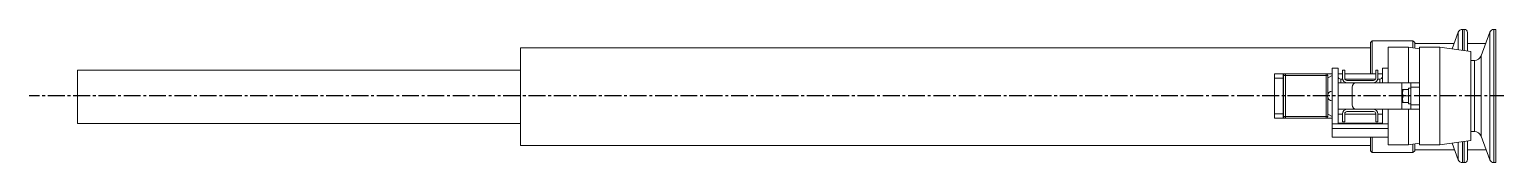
# Model space of a CAD drawing. Header units: millimetres. Extents: x 1587714 to 3094800, y -694377 to -413614.
# Drawn here: x 2044356 to 2046012, y -578092 to -577942 of the extents above; entities that cross this region are included whole.
import ezdxf

# ---------------------------------------------------------------- set-up
doc = ezdxf.new("R2010")
doc.units = ezdxf.units.MM
doc.linetypes.add('CENTER2', pattern=[28.575, 19.05, -3.175, 3.175, -3.175])
doc.layers.add('0_EJES', color=1, linetype='CENTER2')
doc.layers.add('M0_EQUIPOS', color=7, linetype='Continuous')

msp = doc.modelspace()

# ---------------------------------------------------------------- linework, layer by layer
at = {"layer": '0_EJES'}
msp.add_line((2046738.7427, -578017.058), (2044355.5699, -578017.058), dxfattribs=at)
at = {"layer": 'M0_EQUIPOS', "color": 180, "linetype": 'Continuous', "lineweight": 15}
for p, q in [((2045969.5096, -577945.3172), (2045962.5574, -577964.0345)), ((2045969.5096, -577945.3172), (2045969.5096, -577965.0278)), ((2045976.2201, -577942.058), (2045974.1967, -577942.058)), ((2045974.1967, -577942.058), (2045974.1967, -577965.6972)), ((2045976.2201, -577942.058), (2045976.2201, -577965.9867)), ((2045979.7201, -577945.558), (2045979.7201, -577966.4864)), ((2046005.0097, -577945.3172), (2045995.1569, -577971.8437)), ((2046005.0097, -578088.7989), (2046005.0097, -577945.3172)), ((2046011.7201, -577942.058), (2046009.6967, -577942.058)), ((2046009.6967, -577942.058), (2046009.6967, -578092.0581)), ((2046011.7201, -577942.058), (2046011.7201, -578092.0581)), ((2045872.3139, -577954.9841), (2045870.3139, -577956.984)), ((2045870.3139, -577992.0577), (2045870.3139, -577956.984)), ((2045918.3139, -577954.9841), (2045872.3139, -577954.9841)), ((2045872.3139, -577954.9841), (2045872.3139, -577992.0577)), ((2045913.2201, -577962.058), (2045890.2201, -577962.058)), ((2045890.2201, -577962.058), (2045890.2201, -577985.558)), ((2045925.7202, -577963.8438), (2045913.2201, -577962.058)), ((2045913.2201, -577962.058), (2045913.2201, -578002.058)), ((2045920.314, -577956.984), (2045918.3139, -577954.9841)), ((2045918.3139, -577962.7857), (2045918.3139, -577954.9841)), ((2045920.314, -577956.984), (2045920.314, -577963.0713)), ((2045964.8048, -577957.9839), (2045920.314, -577957.9839)), ((2045948.7202, -577962.058), (2045925.7202, -577962.058)), ((2045925.7202, -577962.058), (2045925.7202, -578002.058)), ((2045983.7201, -577967.0577), (2045948.7202, -577962.058)), ((2045948.7202, -577962.058), (2045948.7202, -578017.0578)), ((2046000.3048, -577957.9839), (2045979.7201, -577957.9839)), ((2045983.7201, -577967.0577), (2045983.7201, -578017.0578)), ((2045987.6576, -577977.0579), (2045983.7201, -577977.0579)), ((2045987.6576, -577977.0579), (2045987.6576, -578057.0578)), ((2045995.1569, -577971.8437), (2045995.1569, -578062.2725)), ((2045761.8201, -577992.0577), (2045771.8201, -577992.0577)), ((2045761.8201, -577997.0579), (2045761.8201, -577992.0577)), ((2045771.8201, -577992.0577), (2045771.8201, -577997.0579)), ((2045771.8201, -577992.0577), (2045774.2201, -577992.0577)), ((2045772.2201, -578040.0581), (2045772.2201, -577994.0581)), ((2045772.2201, -577994.0581), (2045774.2201, -577994.0581)), ((2045774.2201, -577994.0581), (2045774.2201, -577992.0577)), ((2045774.2201, -577992.0577), (2045820.2201, -577992.0577)), ((2045820.2201, -577994.0581), (2045774.2201, -577994.0581)), ((2045774.2201, -577994.0581), (2045774.2201, -578040.0581)), ((2045820.2201, -577992.0577), (2045827.2201, -577992.0577)), ((2045820.2201, -577994.0581), (2045820.2201, -577992.0577)), ((2045820.2201, -577994.0581), (2045822.2202, -577994.0581)), ((2045820.2201, -578040.0581), (2045820.2201, -577994.0581)), ((2045827.2201, -577994.0581), (2045822.2202, -577996.5572)), ((2045822.2202, -577994.0581), (2045822.2202, -578014.7666)), ((2045827.2201, -578048.5582), (2045827.2201, -577985.558)), ((2045827.2201, -577985.558), (2045833.7202, -577985.558)), ((2045833.7202, -578048.5582), (2045833.7202, -577985.558)), ((2045833.7202, -577992.0577), (2045838.7201, -577992.0577)), ((2045838.7201, -577997.0579), (2045838.7201, -577988.058)), ((2045838.7201, -577988.058), (2045841.2201, -577988.058)), ((2045841.2201, -577988.058), (2045841.2201, -577997.0579)), ((2045841.2201, -577992.0577), (2045876.2201, -577992.0577)), ((2045876.2201, -577997.0579), (2045876.2201, -577988.058)), ((2045876.2201, -577988.058), (2045878.7201, -577988.058)), ((2045878.7201, -577988.058), (2045878.7201, -577997.0579)), ((2045878.7201, -577992.0577), (2045883.7202, -577992.0577)), ((2045883.7202, -578002.058), (2045883.7202, -577985.558)), ((2045883.7202, -577985.558), (2045890.2201, -577985.558)), ((2045890.2201, -578002.058), (2045890.2201, -577985.558)), ((2045771.8201, -577997.0579), (2045761.8201, -577997.0579)), ((2045761.8201, -577997.0579), (2045761.8201, -578037.0578)), ((2045771.8201, -577997.0579), (2045771.8201, -578037.0578)), ((2045833.7202, -578002.058), (2045843.7201, -578002.058)), ((2045838.8212, -577998.0578), (2045836.7201, -577998.0578)), ((2045836.7201, -577998.0578), (2045836.7201, -578002.058)), ((2045876.0114, -577998.0578), (2045841.4288, -577998.0578)), ((2045843.7201, -577999.5579), (2045873.7201, -577999.5579)), ((2045873.7201, -578002.058), (2045843.7201, -578002.058)), ((2045849.7201, -578007.0581), (2045849.7201, -578027.0581)), ((2045873.7201, -578002.058), (2045905.7201, -578002.058)), ((2045880.7201, -577998.0578), (2045878.6191, -577998.0578)), ((2045880.7201, -578002.058), (2045880.7201, -577998.0578)), ((2045905.7201, -578002.058), (2045905.7201, -578032.0582)), ((2045905.7201, -578002.058), (2045915.7201, -578002.058)), ((2045906.5253, -578009.9205), (2045906.5253, -578013.4892)), ((2045913.3325, -578009.9205), (2045907.1628, -578009.9205)), ((2045915.7201, -578008.3837), (2045913.3325, -578008.3837)), ((2045913.3325, -578025.7053), (2045913.3325, -578008.3837)), ((2045915.7201, -578002.058), (2045925.7202, -578002.058)), ((2045915.7201, -578007.0581), (2045915.7201, -578002.058)), ((2045925.7202, -578007.0581), (2045915.7201, -578007.0581)), ((2045915.7201, -578007.0581), (2045915.7201, -578027.0581)), ((2045925.7202, -578002.058), (2045925.7202, -578007.0581)), ((2045925.7202, -578007.0581), (2045925.7202, -578027.0581)), ((2045822.2202, -578019.349), (2045822.2202, -578040.0581)), ((2045906.5253, -578013.4892), (2045906.5253, -578020.6265)), ((2045906.5253, -578024.1951), (2045906.5253, -578020.6265)), ((2045913.3325, -578017.0578), (2045907.1628, -578017.0578)), ((2045913.3325, -578024.1951), (2045907.1628, -578024.1951)), ((2045913.3325, -578025.7053), (2045915.7201, -578025.7053)), ((2045915.7201, -578027.0581), (2045925.7202, -578027.0581)), ((2045915.7201, -578032.0582), (2045915.7201, -578027.0581)), ((2045925.7202, -578027.0581), (2045925.7202, -578032.0582)), ((2045948.7202, -578017.0578), (2045948.7202, -578072.0581)), ((2045983.7201, -578017.0578), (2045983.7201, -578067.058)), ((2045761.8201, -578037.0578), (2045771.8201, -578037.0578)), ((2045761.8201, -578042.0579), (2045761.8201, -578037.0578)), ((2045771.8201, -578042.0579), (2045761.8201, -578042.0579)), ((2045771.8201, -578037.0578), (2045771.8201, -578042.0579)), ((2045774.2201, -578042.0579), (2045771.8201, -578042.0579)), ((2045774.2201, -578040.0581), (2045772.2201, -578040.0581)), ((2045774.2201, -578042.0579), (2045774.2201, -578040.0581)), ((2045774.2201, -578040.0581), (2045820.2201, -578040.0581)), ((2045820.2201, -578042.0579), (2045774.2201, -578042.0579)), ((2045820.2201, -578042.0579), (2045820.2201, -578040.0581)), ((2045822.2202, -578040.0581), (2045820.2201, -578040.0581)), ((2045820.2201, -578042.0579), (2045827.2201, -578042.0579)), ((2045822.2202, -578037.5585), (2045827.2201, -578040.0581)), ((2045833.7202, -578032.0582), (2045843.7201, -578032.0582)), ((2045833.7202, -578037.558), (2045838.7201, -578037.558)), ((2045838.7201, -578046.0581), (2045838.7201, -578037.0578)), ((2045841.2201, -578046.0581), (2045838.7201, -578046.0581)), ((2045841.2201, -578037.0578), (2045841.2201, -578046.0581)), ((2045841.2201, -578037.558), (2045876.2201, -578037.558)), ((2045843.7201, -578032.0582), (2045873.7201, -578032.0582)), ((2045873.7201, -578034.5578), (2045843.7201, -578034.5578)), ((2045873.7201, -578032.0582), (2045905.7201, -578032.0582)), ((2045876.2201, -578046.0581), (2045876.2201, -578037.0578)), ((2045878.7201, -578046.0581), (2045876.2201, -578046.0581)), ((2045878.7201, -578037.0578), (2045878.7201, -578046.0581)), ((2045878.7201, -578037.558), (2045883.7202, -578037.558)), ((2045883.7202, -578048.5582), (2045883.7202, -578032.0582)), ((2045890.2201, -578048.5582), (2045890.2201, -578032.0582)), ((2045905.7201, -578032.0582), (2045915.7201, -578032.0582)), ((2045913.2201, -578032.0582), (2045913.2201, -578072.0581)), ((2045925.7202, -578032.0582), (2045915.7201, -578032.0582)), ((2045925.7202, -578032.0582), (2045925.7202, -578072.0581)), ((2045827.2201, -578053.5578), (2045827.2201, -578048.5582)), ((2045890.2201, -578048.5582), (2045827.2201, -578048.5582)), ((2045890.2201, -578053.5578), (2045827.2201, -578053.5578)), ((2045827.2201, -578063.4074), (2045827.2201, -578053.5578)), ((2045833.7202, -578047.5578), (2045883.7202, -578047.5578)), ((2045870.3139, -578048.5582), (2045870.3139, -578047.5578)), ((2045872.3139, -578047.5578), (2045872.3139, -578048.5582)), ((2045890.2201, -578048.5582), (2045890.2201, -578053.5578)), ((2045890.2201, -578053.5578), (2045890.2201, -578063.4074)), ((2045983.7201, -578057.0578), (2045987.6576, -578057.0578)), ((2045995.1569, -578062.2725), (2046005.0097, -578088.7989)), ((2045890.2201, -578063.4074), (2045827.2201, -578063.4074)), ((2045870.3139, -578078.7839), (2045870.3139, -578063.4074)), ((2045870.3139, -578078.7839), (2045872.3139, -578080.7838)), ((2045872.3139, -578063.4074), (2045872.3139, -578080.7838)), ((2045890.2201, -578063.4074), (2045890.2201, -578072.0581)), ((2045890.2201, -578072.0581), (2045913.2201, -578072.0581)), ((2045913.2201, -578072.0581), (2045925.7202, -578070.2724)), ((2045918.3139, -578080.7838), (2045918.3139, -578071.3305)), ((2045918.3139, -578080.7838), (2045920.314, -578078.7839)), ((2045920.314, -578071.0444), (2045920.314, -578078.7839)), ((2045920.314, -578077.784), (2045965.4183, -578077.784)), ((2045925.7202, -578072.0581), (2045948.7202, -578072.0581)), ((2045948.7202, -578072.0581), (2045983.7201, -578067.058)), ((2045962.5574, -578070.0812), (2045969.5096, -578088.7989)), ((2045969.5096, -578069.0879), (2045969.5096, -578088.7989)), ((2045974.1967, -578068.4185), (2045974.1967, -578092.0581)), ((2045976.2201, -578068.1295), (2045976.2201, -578092.0581)), ((2045979.7201, -578067.6293), (2045979.7201, -578088.5581)), ((2045979.7201, -578077.784), (2046000.9184, -578077.784)), ((2045872.3139, -578080.7838), (2045918.3139, -578080.7838)), ((2045974.1967, -578092.0581), (2045976.2201, -578092.0581)), ((2046009.6967, -578092.0581), (2046011.7201, -578092.0581))]:
    msp.add_line(p, q, dxfattribs=at)
at = {"layer": 'M0_EQUIPOS', "color": 7, "linetype": 'Continuous', "lineweight": 15}
for p, q in [((2044910.314, -578070.4956), (2044910.314, -577962.8839)), ((2045870.3139, -577962.8839), (2044910.314, -577962.8839)), ((2044910.314, -578072.884), (2044910.314, -578070.4956)), ((2044910.314, -578072.884), (2045870.3139, -578072.884))]:
    msp.add_line(p, q, dxfattribs=at)
at = {"layer": 'M0_EQUIPOS', "color": 160, "linetype": 'Continuous', "lineweight": 15}
for p, q in [((2044410.1179, -577987.884), (2044410.1179, -578047.8839)), ((2044910.314, -577987.884), (2044410.1179, -577987.884)), ((2044410.1179, -578047.8839), (2044910.314, -578047.8839))]:
    msp.add_line(p, q, dxfattribs=at)
at = {"layer": 'M0_EQUIPOS', "color": 180, "linetype": 'Continuous', "lineweight": 15}
for centre, radius, start, end in [((2045974.1968, -577947.058), 5, 90, 159.6235648), ((2045976.2201, -577945.558), 3.5, 0, 90), ((2046009.6968, -577947.058), 5, 90, 159.6235648), ((2045987.6576, -577969.058), 8, 270, 339.6235648), ((2045774.2201, -577994.058), 2, 90, 180), ((2045820.2201, -577994.058), 2, 0, 90), ((2045836.7201, -577995.058), 3, 180, 270), ((2045880.7201, -577995.058), 3, 270, 0), ((2045827.2201, -578017.058), 5.5, 90, 270), ((2045843.7201, -577997.058), 5, 180, 270), ((2045843.7201, -577997.058), 2.5, 180, 270), ((2045854.7201, -578007.058), 5, 90, 180), ((2045873.7201, -577997.058), 2.5, 270, 0), ((2045873.7201, -577997.058), 5, 270, 0), ((2045854.7201, -578027.058), 5, 180, 270), ((2045774.2201, -578040.058), 2, 180, 270), ((2045820.2201, -578040.058), 2, 270, 0), ((2045843.7201, -578037.058), 5, 90, 180), ((2045843.7201, -578037.058), 2.5, 90, 180), ((2045873.7201, -578037.058), 5, 0, 90), ((2045873.7201, -578037.058), 2.5, 0, 90), ((2045987.6576, -578065.058), 8, 20.3764352, 90), ((2045974.1968, -578087.058), 5, 200.3764352, 270), ((2045976.2201, -578088.558), 3.5, 270, 0), ((2046009.6968, -578087.058), 5, 200.3764352, 270)]:
    msp.add_arc(centre, radius, start, end, dxfattribs=at)
for points, knots in [([(2045906.5253, -578013.4892), (2045906.526, -578013.4046), (2045906.5353, -578012.1996), (2045906.8605, -578011.0186), (2045907.1628, -578009.9205)], [0, 0, 0, 0, 0.070206526, 1, 1, 1, 1]), ([(2045907.1628, -578009.9205), (2045906.9034, -578009.9205), (2045906.5636, -578009.9205), (2045906.5326, -578009.9205), (2045906.5253, -578009.9205)], [0, 0, 0, 0, 0.76337555, 1, 1, 1, 1]), ([(2045907.1628, -578017.0578), (2045906.9847, -578016.4784), (2045906.625, -578015.3087), (2045906.5587, -578014.0994), (2045906.5253, -578013.4892)], [0, 0, 0, 0, 0.49539868, 1, 1, 1, 1]), ([(2045906.5253, -578020.6265), (2045906.526, -578020.5419), (2045906.5353, -578019.3369), (2045906.8605, -578018.1559), (2045907.1628, -578017.0578)], [0, 0, 0, 0, 0.070206526, 1, 1, 1, 1]), ([(2045907.1628, -578024.1951), (2045906.9847, -578023.6157), (2045906.625, -578022.446), (2045906.5587, -578021.2367), (2045906.5253, -578020.6265)], [0, 0, 0, 0, 0.49539868, 1, 1, 1, 1]), ([(2045906.5253, -578024.1951), (2045906.5326, -578024.1951), (2045906.5636, -578024.1951), (2045906.9034, -578024.1951), (2045907.1628, -578024.1951)], [0, 0, 0, 0, 0.23662445, 1, 1, 1, 1])]:
    msp.add_open_spline(points, degree=3, knots=knots, dxfattribs=at)

doc.saveas('drawing.dxf')
